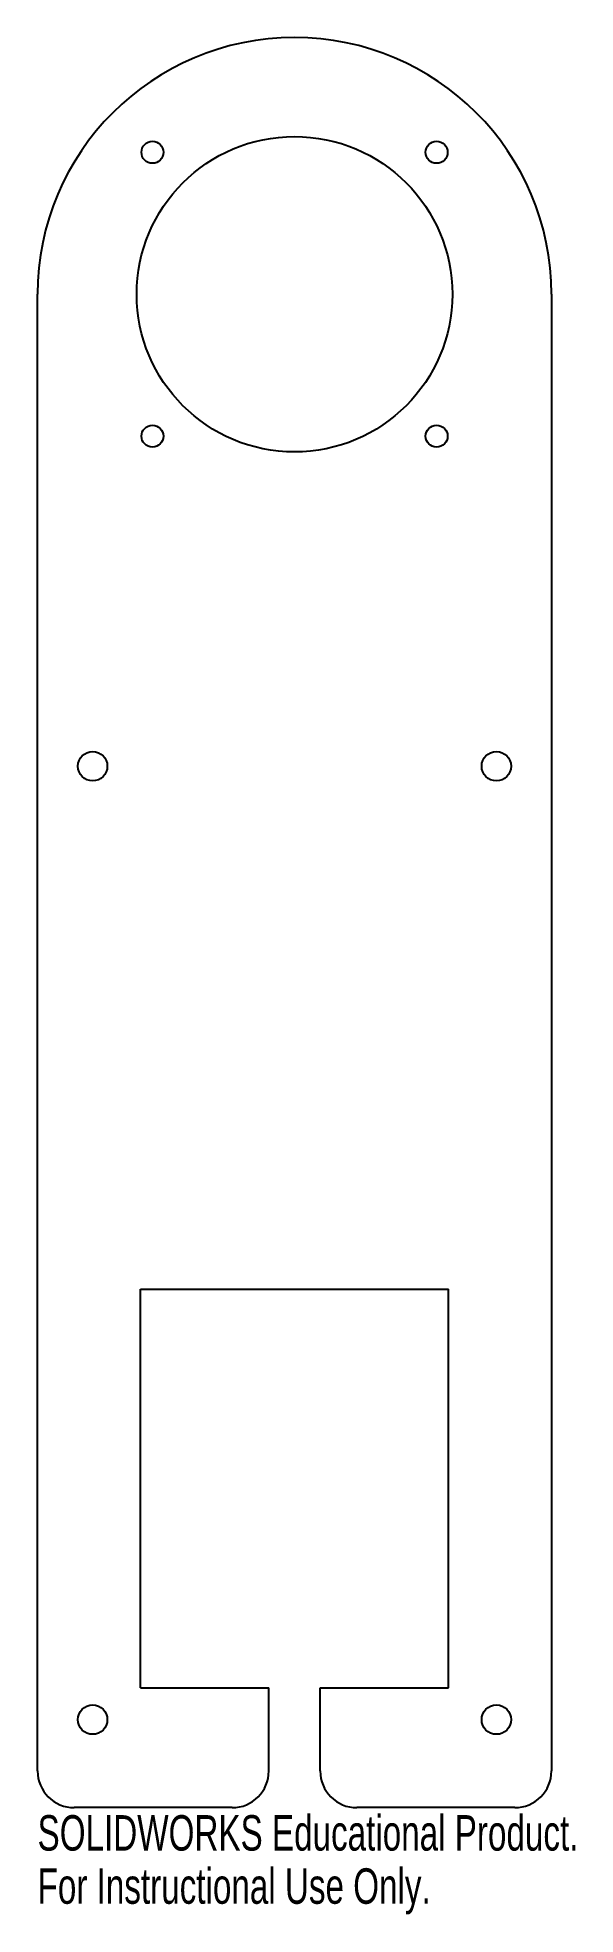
# Model space of a CAD drawing. Header units: millimetres. Extents: x -35 to 38, y -221 to 35.
import ezdxf

# ---------------------------------------------------------------- set-up
doc = ezdxf.new("R2010")
doc.units = ezdxf.units.MM
doc.styles.add('SLDTEXTSTYLE0', font='TXT', dxfattribs={"width": 0.7})

msp = doc.modelspace()

# ---------------------------------------------------------------- linework, layer by layer
at = {"color": 7, "linetype": 'Continuous', "lineweight": 25}
for p, q in [((-35, -201.35), (-35, 0)), ((35, 0), (35, -201.35)), ((-21, -135.65), (21, -135.65)), ((-21, -190), (-21, -135.65)), ((21, -190), (21, -135.65)), ((-21, -190), (-3.5, -190)), ((-3.5, -201.35), (-3.5, -190)), ((3.5, -190), (21, -190)), ((3.5, -201.35), (3.5, -190)), ((-8.5, -206.35), (-30, -206.35)), ((30, -206.35), (8.5, -206.35))]:
    msp.add_line(p, q, dxfattribs=at)
for centre, radius in [((0, 0), 21.5), ((-19.35, 19.35), 1.5), ((19.35, 19.35), 1.5), ((-19.35, -19.35), 1.5), ((19.35, -19.35), 1.5), ((-27.5, -64.35), 2), ((27.5, -64.35), 2), ((-27.5, -194.35), 2), ((27.5, -194.35), 2)]:
    msp.add_circle(centre, radius, dxfattribs=at)
for centre, radius, start, end in [((0, 0), 35, 0, 180), ((-30, -201.35), 5, 180, 270), ((-8.5, -201.35), 5, 270, 0), ((8.5, -201.35), 5, 180, 270), ((30, -201.35), 5, 270, 0)]:
    msp.add_arc(centre, radius, start, end, dxfattribs=at)

# ---------------------------------------------------------------- texts
at = {"color": 7, "linetype": 'Continuous', "char_height": 4.8336, "attachment_point": 1, "style": 'SLDTEXTSTYLE0'}
for s, insert in [('SOLIDWORKS Educational Product.', (-35, -207.37)), ('For Instructional Use Only.', (-35, -214.62))]:
    msp.add_mtext(s, dxfattribs=dict(at, insert=insert))

doc.saveas('drawing.dxf')
